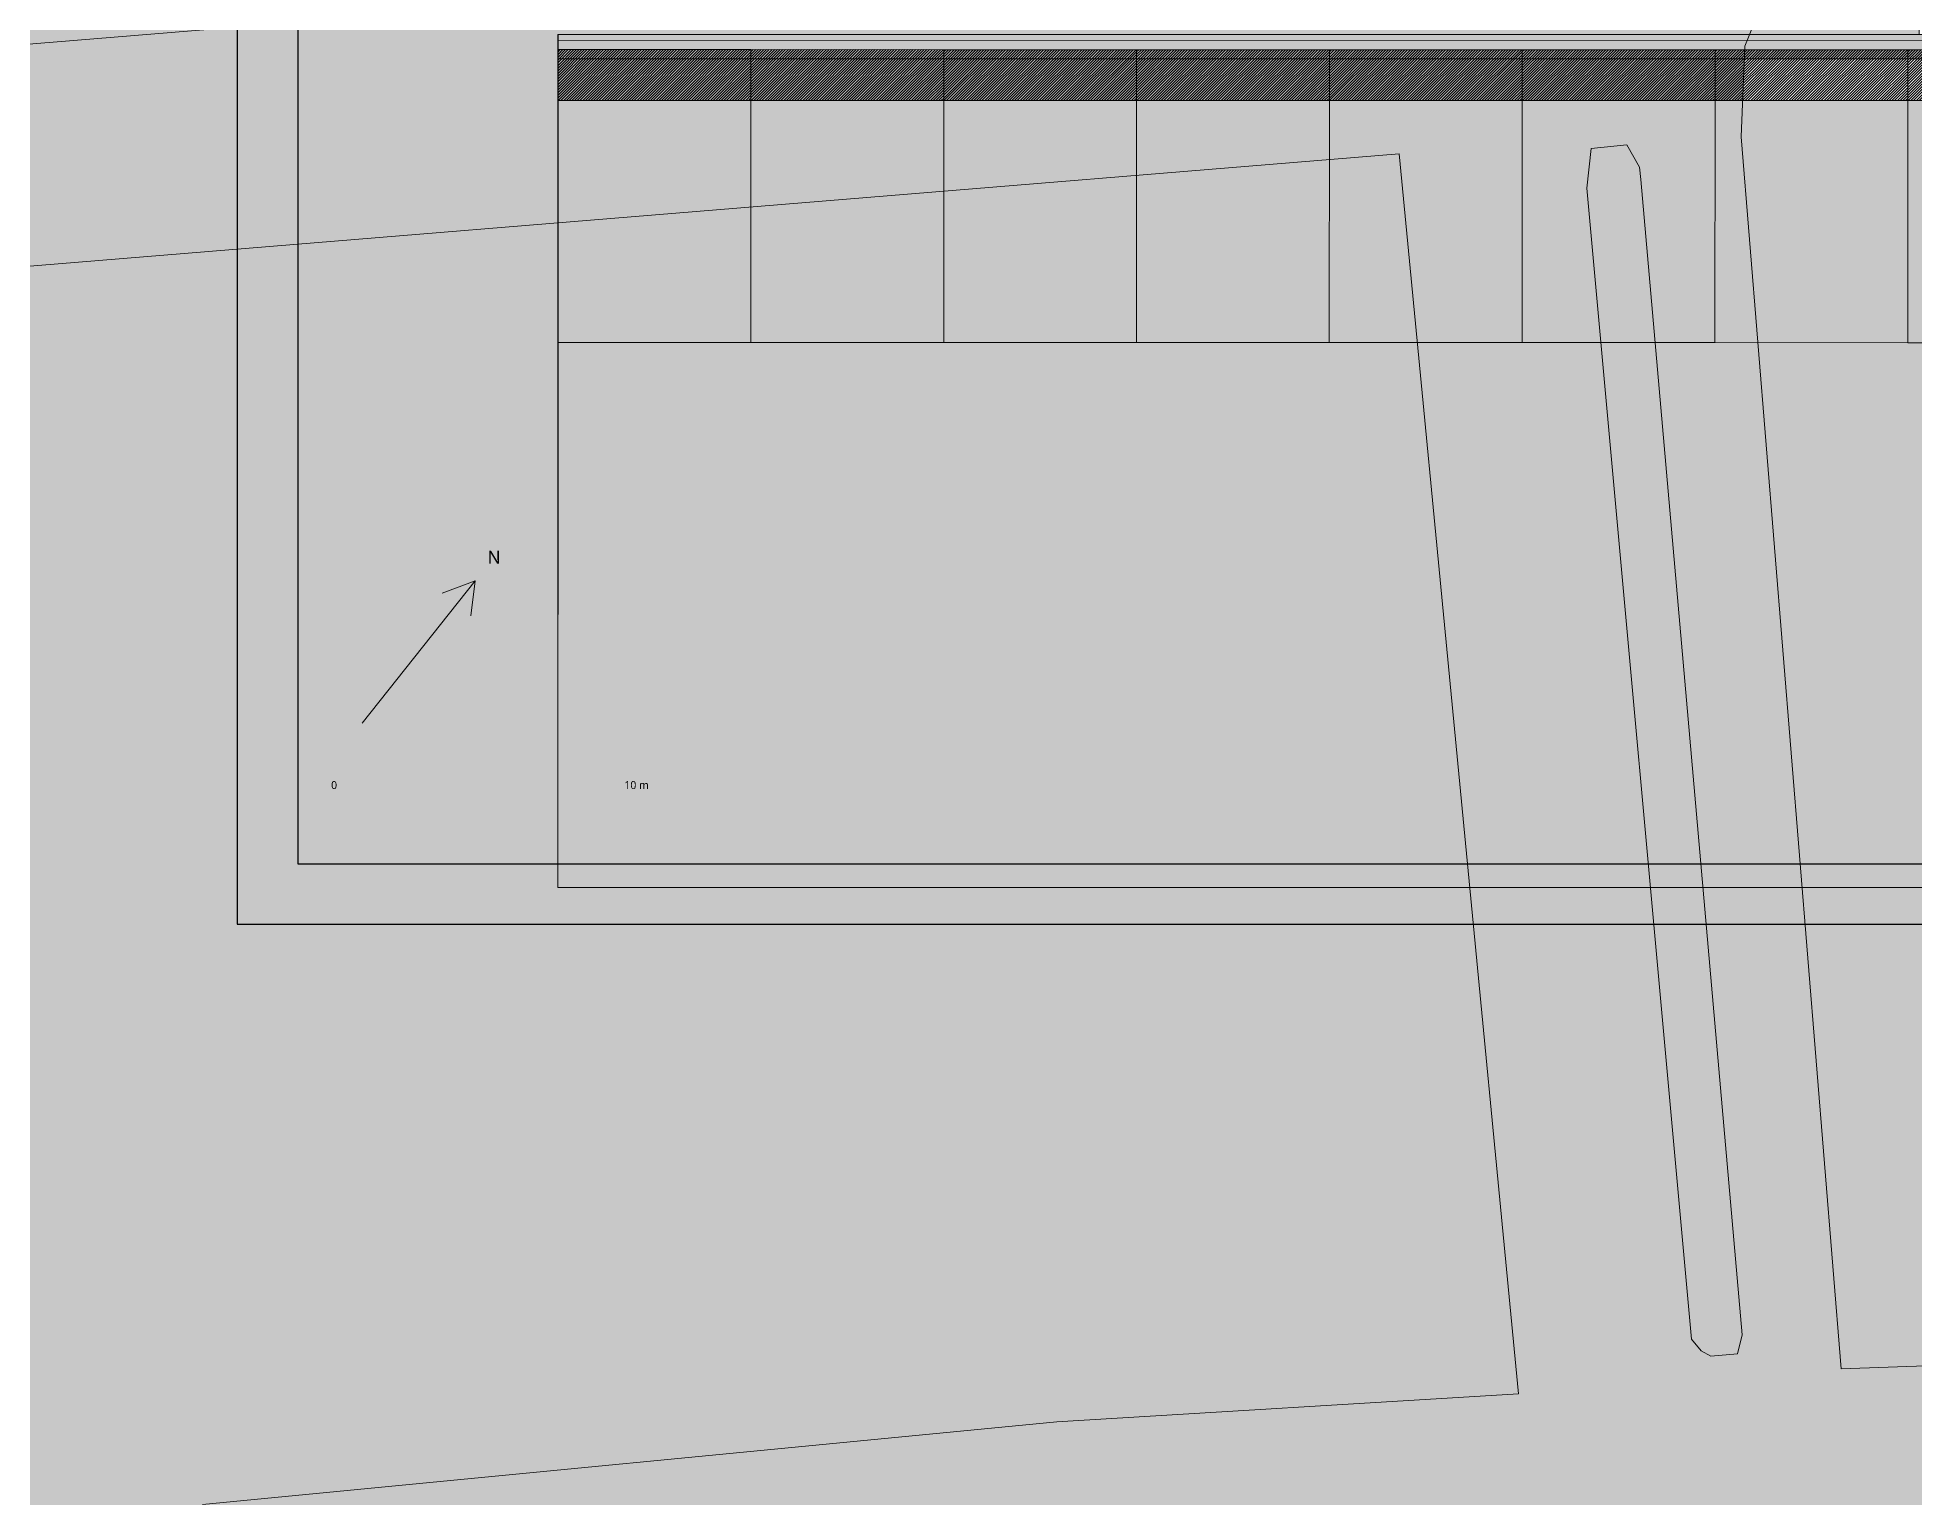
# Model space of a CAD drawing. Header units: millimetres. Extents: x -146962 to 322503, y -183624 to 284367.
# Drawn here: x -6604 to 55445, y -18939 to 29302 of the extents above; entities that cross this region are included whole.
import ezdxf

# ---------------------------------------------------------------- set-up
doc = ezdxf.new("R2010")
doc.units = ezdxf.units.MM
for name, color, linetype, lineweight in [('30_敷地・外構', 8, 'Continuous', 9), ('80_図名・縮尺・方位', 7, 'Continuous', 18), ('90_図枠', 7, 'Continuous', 25)]:
    doc.layers.add(name, color=color, linetype=linetype, lineweight=lineweight)
doc.styles.add('JP', font='NotoSansCJKjp-Regular.otf')

msp = doc.modelspace()

# ---------------------------------------------------------------- hatches: boundary and pattern name
at = {"layer": '30_敷地・外構'}
h = msp.add_hatch(color=8, dxfattribs=at)
h.paths.add_polyline_path([(-146962, 100544), (-108820, 189230), (-89283, 219877), (-87725, 222013), (-1960, 282350), (173184, 284367), (239072, 242938), (278732, 206219), (322503, 161507), (317095, -23425), (276188, -120904), (271912, -124752), (168970, -173180), (164529, -174704), (127796, -180333), (116091, -181839), (95830, -183624), (64542, -179082), (39436, -174835), (16841, -169718), (9303, -167782), (-59261, -128453), (-89342, -103738), (-132033, -30896), (-136480, -13512), (-141643, 9224), (-142349, 13012)])
h.paths.add_polyline_path([(85595, 85407), (55599, 41400), (55600, 29403), (10600, 29406), (10598, 1220), (163596, 1211), (163597, 29397), (118597, 29399), (118601, 85402)], flags=0)
h = msp.add_hatch(color=8, dxfattribs=at)
h.paths.add_polyline_path([(-122840, 122342), (-124832, 122200), (-125382, 127185), (-119143, 127611), (-110204, 126060), (-101386, 139829), (-111815, 146871), (-125387, 127191), (-128303, 127483), (-112865, 149880), (-97949, 139821), (-106558, 126363), (-96155, 124558), (-84181, 143578), (-81225, 142196), (-92705, 123956), (-85846, 122758), (-73839, 118944), (-70247, 120728), (-33699, 176217), (-24629, 169820), (-24100, 170888), (-27029, 174727), (-57116, 196500), (-72067, 207856), (-85148, 217060), (-84173, 218398), (-71137, 209025), (-56225, 197700), (-26154, 175940), (-20805, 169526), (-15970, 162255), (-12465, 158611), (-6134, 155824), (3424, 152451), (17670, 141847), (27443, 134457), (31782, 127735), (35710, 124737), (44841, 118867), (53137, 112269), (69058, 98454), (76931, 96076), (84316, 96975), (105584, 97704), (108980, 99628), (111620, 98947), (128503, 110998), (139073, 119227), (141070, 121111), (142079, 120500), (153772, 135698), (164346, 148204), (186381, 173802), (201679, 193130), (206641, 199176), (222524, 219930), (233590, 234002), (233380, 235652), (233479, 239339), (236017, 238953), (239434, 235443), (244858, 229058), (246428, 227145), (247785, 225733), (250143, 223717), (257187, 217859), (260140, 215050), (266581, 208738), (268525, 207422), (269565, 206786), (273555, 203995), (275243, 202635), (273766, 200330), (249472, 171828), (244460, 168467), (219590, 134888), (219281, 130289), (222309, 127382), (218328, 122378), (201013, 135474), (205076, 139748), (209934, 136395), (214219, 137154), (239075, 170297), (245309, 174359), (262141, 194027), (264348, 196656), (264229, 202071), (260868, 200548), (254364, 197480), (239220, 189107), (237483, 188497), (235341, 188181), (232949, 188066), (226535, 188210), (218404, 187803), (215398, 187511), (203373, 188731), (197600, 180155), (208370, 176073), (207498, 173759), (196008, 178107), (167764, 145281), (157252, 132853), (148185, 121295), (146164, 118673), (139513, 111902), (132794, 105977), (126709, 101170), (116615, 94169), (117216, 92845), (224067, 96365), (282091, 96336), (282085, 91837), (240329, 91869), (237220, 88796), (231844, 89407), (229114, 91872), (224145, 91875), (162162, 89837), (118595, 88297), (118595, 85402), (85595, 85407), (55599, 41400), (55599, 41185), (50893, 31639), (49834, 29018), (49720, 26021), (53022, -14688), (60478, -14422), (115138, -13511), (181453, -12083), (276538, -9682), (281614, -9606), (282929, -20581), (297016, -54962), (193104, -65584), (200361, -105231), (160998, -112555), (160161, -111647), (154190, -113445), (158337, -127436), (163073, -143732), (181853, -141520), (205595, -139015), (210124, -137839), (211550, -143661), (206667, -144936), (182518, -147474), (139395, -153205), (83173, -161461), (44137, -168144), (40406, -169927), (39608, -168897), (39070, -161841), (42125, -161348), (68065, -156897), (70645, -152915), (66737, -133729), (64071, -132402), (26005, -137992), (24370, -139710), (28757, -161918), (24809, -162567), (19137, -133831), (8512, -91546), (28215, -85921), (53537, -79663), (55226, -77298), (49956, -51470), (48593, -51027), (9510, -63985), (-19962, -72602), (-21528, -75423), (-6279, -135803), (-3999, -137744), (7150, -135421), (8162, -140310), (-6567, -143375), (-10374, -144379), (-11854, -139604), (-10624, -136902), (-26629, -73581), (-48815, -79462), (-49837, -81182), (-40029, -120653), (-44856, -121939), (-56410, -124323), (-57251, -121436), (-45576, -119031), (-56089, -76730), (-39531, -72346), (-37923, -68894), (-46709, -35631), (-102000, -43658), (-105929, -33122), (-46872, -24546), (-1154, -19167), (27095, -16439), (42358, -15519), (38408, 25464), (-22859, 20441), (-23717, 21532), (-60469, 18590), (-102973, 14487), (-124083, 12096), (-119214, -9343), (-114511, -27726), (-127364, -28973), (-131620, -12338), (-136746, 10236), (-137373, 13602), (-126279, 19582), (-125070, 17897), (-123155, 16402), (-105268, 18774), (-104118, 19689), (-93960, 78887), (-95519, 80946), (-111933, 83204), (-124616, 83581), (-136706, 82580), (-139787, 86332), (-124722, 87569), (-111598, 87186), (-94975, 84902), (-92612, 86731), (-87794, 114846), (-89223, 117261)])
h.paths.add_polyline_path([(225182, -56783), (284989, -50673), (287562, -46378), (277941, -22905), (275078, -20717), (216863, -22176), (215664, -23104), (222063, -54340)], flags=0)
h.paths.add_polyline_path([(145209, -145838), (157735, -144361), (152794, -129298), (148705, -115096), (137911, -118346), (143251, -144536)], flags=0)
h.paths.add_polyline_path([(136284, -110372), (138299, -112052), (159905, -106658), (191999, -100688), (193135, -99034), (190969, -87200), (189289, -86594), (135556, -97036), (133840, -98421)], flags=0)
h.paths.add_polyline_path([(195030, -59862), (216356, -57682), (217593, -54905), (211268, -24011), (208840, -22386), (186398, -22950), (184934, -24919), (191038, -56316)], flags=0)
h.paths.add_polyline_path([(132544, -92039), (134797, -93114), (188522, -82666), (189881, -81278), (187580, -68699), (185199, -67623), (131889, -79028), (130194, -80532)], flags=0)
h.paths.add_polyline_path([(102465, -104937), (111199, -148494), (113544, -150947), (137191, -147470), (138854, -145428), (122666, -66131), (119622, -64605), (97267, -69109), (95375, -71198)], flags=0)
h.paths.add_polyline_path([(128809, -73747), (131053, -75123), (184162, -63762), (186036, -61148), (183557, -50881), (180348, -48904), (128824, -59813), (126498, -62400)], flags=0)
h.paths.add_polyline_path([(63486, -77828), (78685, -152327), (83334, -155386), (105358, -152150), (107284, -149246), (98548, -105738), (91864, -73932), (87711, -71038), (65111, -75591)], flags=0)
h.paths.add_polyline_path([(118963, -25496), (124624, -53258), (126594, -54159), (180534, -42733), (181967, -41045), (179057, -26066), (176230, -23190), (120221, -24398)], flags=0)
h.paths.add_polyline_path([(58587, -53819), (61407, -67641), (63929, -69711), (118434, -58732), (120711, -56529), (118285, -44668), (115794, -43121), (60393, -51483)], flags=0)
h.paths.add_polyline_path([(46736, -85456), (43965, -88200), (52258, -127447), (55020, -128685), (63345, -127459), (64954, -125018), (56893, -85496), (54498, -83540)], flags=0)
h.paths.add_polyline_path([(14943, -96639), (20401, -118372), (22056, -124774), (23707, -131518), (25271, -133057), (46385, -129954), (48360, -125912), (40545, -88924), (37345, -87786), (29246, -89790), (17168, -93231)], flags=0)
h.paths.add_polyline_path([(54429, -33440), (56958, -45829), (59129, -47633), (115195, -39174), (116670, -36741), (114493, -26063), (112866, -24538), (61344, -25405)], flags=0)
h.paths.add_polyline_path([(235372, 230630), (225283, 217786), (209376, 197000), (205162, 190545), (215404, 189519), (218263, 189788), (226506, 190208), (232928, 190057), (235150, 190168), (237005, 190443), (238395, 190936), (253419, 199238), (260834, 203051), (264164, 204698), (264130, 206248), (257712, 212542), (254863, 215242), (247889, 221045), (245375, 223185), (243808, 224829), (242180, 226814), (238965, 230598)], flags=0)
h.paths.add_polyline_path([(40154, -26667), (27953, -27402), (5, -30088), (-41705, -35004), (-33405, -66437), (-29267, -69320), (-13378, -65474), (8112, -59196), (24963, -54124), (48878, -46196), (46431, -34216)], flags=0)
h.paths.add_polyline_path([(49749, -13568), (46401, 24617), (46356, 25022), (45934, 25762), (44759, 25638), (44615, 24324), (48074, -13712), (48399, -14089), (48716, -14273), (49597, -14189)], flags=0)
h.paths.add_polyline_path([(13313, 83539), (-11020, 81543), (-51867, 87357), (-49675, 101276), (-51862, 105662), (-80080, 114639), (-83002, 113216), (-98348, 23771), (-95271, 21401), (-67295, 24104), (-63732, 28825), (-58422, 59546), (-27098, 57308), (-23877, 56700), (-21883, 54553), (-22150, 52965), (-25677, 30137), (-23458, 27732), (20413, 31336), (31852, 33878), (45490, 35375), (47009, 38229), (50204, 43610), (51949, 46385), (57490, 53765), (66058, 64695), (66380, 65742), (67278, 67060), (66870, 67338), (66891, 67407), (64467, 69581), (76437, 85728), (72211, 88864), (70767, 90241), (69882, 90594), (68035, 91964), (67671, 91474), (65362, 92394), (54375, 101925), (50712, 100952), (39311, 81961)], flags=0)
h.paths.add_polyline_path([(12444, 134254), (-8795, 105401), (-11563, 90338), (-9670, 87668), (13248, 89539), (36045, 88158), (47154, 106671), (46396, 108693), (40761, 113176), (31691, 119010), (26565, 122909), (22234, 129625), (15465, 134741)], flags=0)
h.paths.add_polyline_path([(-26436, 51409), (-28724, 53421), (-53473, 55192), (-55383, 53692), (-59796, 28142), (-57139, 25019), (-32200, 27021), (-29883, 29065)], flags=0)
h.paths.add_polyline_path([(-17578, 90718), (-14442, 107850), (7616, 137814), (5557, 142137), (90, 146204), (-9026, 149430), (-12217, 147378), (-42765, 106598), (-44666, 94551), (-42881, 92133), (-20518, 88952)], flags=0)
h.paths.add_polyline_path([(-67942, 117884), (-67357, 116880), (-50453, 111510), (-44925, 114539), (-13829, 156074), (-19709, 162068), (-31002, 170041), (-33951, 169484)], flags=0)
at = {"layer": '30_敷地・外構', "true_color": 0xd8d4cc}
for points in [[(67603, 29399), (67603, 29199), (10603, 29203), (10603, 29403)], [(67603, 29199), (67603, 28599), (10603, 28603), (10603, 29203)]]:
    msp.add_hatch(color=8, dxfattribs=at).paths.add_polyline_path(points)
at = {"layer": '30_敷地・外構', "true_color": 0xbdb6aa}
h = msp.add_hatch(dxfattribs=at)
h.set_pattern_fill('ANSI31', scale=20)
h.paths.add_polyline_path([(10603, 27223), (10603, 28603), (10603, 28903), (16978, 28903), (16978, 27223)])
h = msp.add_hatch(dxfattribs=at)
h.set_pattern_fill('ANSI31', scale=20)
h.paths.add_polyline_path([(23352, 27222), (16978, 27223), (16978, 28603), (16978, 28903), (23352, 28902), (23352, 28602)])
h = msp.add_hatch(dxfattribs=at)
h.set_pattern_fill('ANSI31', scale=20)
h.paths.add_polyline_path([(23352, 27222), (23352, 28902), (29727, 28902), (29727, 27222)])
h = msp.add_hatch(dxfattribs=at)
h.set_pattern_fill('ANSI31', scale=20)
h.paths.add_polyline_path([(29727, 27222), (29727, 28602), (29727, 28902), (36102, 28901), (36102, 27221)])
h = msp.add_hatch(dxfattribs=at)
h.set_pattern_fill('ANSI31', scale=20)
h.paths.add_polyline_path([(42476, 27221), (36102, 27221), (36102, 28601), (36102, 28901), (42476, 28901), (42476, 28601)])
h = msp.add_hatch(dxfattribs=at)
h.set_pattern_fill('ANSI31', scale=20)
h.paths.add_polyline_path([(48851, 27221), (42476, 27221), (42476, 28901), (48851, 28901), (48851, 28601)])
h = msp.add_hatch(dxfattribs=at)
h.set_pattern_fill('ANSI31', scale=20)
h.paths.add_polyline_path([(48851, 27221), (48851, 28901), (55226, 28900), (55225, 27220)])
h = msp.add_hatch(dxfattribs=at)
h.set_pattern_fill('ANSI31', scale=20)
h.paths.add_polyline_path([(55225, 27220), (55226, 28600), (55226, 28900), (61600, 28900), (61600, 27220)])
at = {"layer": '30_敷地・外構', "true_color": 0xdde8d0}
for points in [[(10603, 27223), (16978, 27223), (16977, 19223), (10602, 19223)], [(16978, 27223), (23352, 27222), (23352, 19222), (16977, 19223)], [(23352, 27222), (29727, 27222), (29726, 19222), (23352, 19222)], [(29727, 27222), (36102, 27221), (36101, 19221), (29726, 19222)], [(36102, 27221), (42476, 27221), (42476, 19221), (36101, 19221)], [(42476, 27221), (48851, 27221), (48850, 19221), (42476, 19221)], [(48851, 27221), (55225, 27220), (55225, 19220), (48850, 19221)], [(55225, 27220), (61600, 27220), (61600, 19220), (55225, 19220)]]:
    msp.add_hatch(color=8, dxfattribs=at).paths.add_polyline_path(points)
at = {"layer": '30_敷地・外構', "true_color": 0xcfe3ef}
msp.add_hatch(color=8, dxfattribs=at).paths.add_polyline_path([(163594, 19214), (163593, 1214), (10601, 1223), (10602, 19223)])
msp.add_hatch(color=8, dxfattribs=at).paths.add_polyline_path([(163594, 19214), (163593, 1214), (10601, 1223), (10602, 19223)])

# ---------------------------------------------------------------- linework, layer by layer
at = {"layer": '30_敷地・外構'}
for points in [[(224145, 91875), (162162, 89837), (118595, 88297), (118595, 85402), (85595, 85407), (55599, 41400), (55599, 41185), (50893, 31639), (49834, 29018), (49720, 26021), (53022, -14688), (60478, -14422), (115138, -13511), (181453, -12083)], [(-23458, 27732), (20413, 31336), (31852, 33878), (45490, 35375), (47009, 38229), (50204, 43610), (51949, 46385), (57490, 53765), (66058, 64695), (66380, 65742), (67278, 67060), (66870, 67338), (66891, 67407), (64467, 69581), (76437, 85728), (72211, 88864)], [(85595, 85407), (55599, 41400), (55600, 29403), (10600, 29406), (10598, 1220), (163596, 1211), (163597, 29397), (118597, 29399), (118601, 85402), (85595, 85407)], [(67603, 29399), (67603, 29199), (10603, 29203), (10603, 29403), (67603, 29399)], [(67603, 29199), (67603, 28599), (10603, 28603), (10603, 29203), (67603, 29199)], [(10603, 27223), (10603, 28603), (10603, 28903), (16978, 28903), (16978, 27223), (10603, 27223)], [(23352, 27222), (16978, 27223), (16978, 28603), (16978, 28903), (23352, 28902), (23352, 28602), (23352, 27222)], [(23352, 27222), (23352, 28902), (29727, 28902), (29727, 27222), (23352, 27222)], [(29727, 27222), (29727, 28602), (29727, 28902), (36102, 28901), (36102, 27221), (29727, 27222)], [(42476, 27221), (36102, 27221), (36102, 28601), (36102, 28901), (42476, 28901), (42476, 28601), (42476, 27221)], [(48851, 27221), (42476, 27221), (42476, 28901), (48851, 28901), (48851, 28601), (48851, 27221)], [(48851, 27221), (48851, 28901), (55226, 28900), (55225, 27220), (48851, 27221)], [(55225, 27220), (55226, 28600), (55226, 28900), (61600, 28900), (61600, 27220), (55225, 27220)], [(10603, 27223), (16978, 27223), (16977, 19223), (10602, 19223), (10603, 27223)], [(16978, 27223), (23352, 27222), (23352, 19222), (16977, 19223), (16978, 27223)], [(23352, 27222), (29727, 27222), (29726, 19222), (23352, 19222), (23352, 27222)], [(29727, 27222), (36102, 27221), (36101, 19221), (29726, 19222), (29727, 27222)], [(36102, 27221), (42476, 27221), (42476, 19221), (36101, 19221), (36102, 27221)], [(42476, 27221), (48851, 27221), (48850, 19221), (42476, 19221), (42476, 27221)], [(48851, 27221), (55225, 27220), (55225, 19220), (48850, 19221), (48851, 27221)], [(55225, 27220), (61600, 27220), (61600, 19220), (55225, 19220), (55225, 27220)], [(-1154, -19167), (27095, -16439), (42358, -15519), (38408, 25464), (-22859, 20441), (-23717, 21532), (-60469, 18590), (-102973, 14487), (-124083, 12096), (-119214, -9343), (-114511, -27726)], [(49749, -13568), (46401, 24617), (46356, 25022), (45934, 25762), (44759, 25638), (44615, 24324), (48074, -13712), (48399, -14089), (48716, -14273), (49597, -14189), (49749, -13568)], [(163594, 19214), (163593, 1214), (10601, 1223), (10602, 19223), (163594, 19214)], [(163594, 19214), (163593, 1214), (10601, 1223), (10602, 19223), (163594, 19214)]]:
    msp.add_lwpolyline(points, dxfattribs=at)
at = {"layer": '80_図名・縮尺・方位'}
for points in [[(4132, 6652), (7868, 11348)], [(6775, 10939), (7868, 11348), (7715, 10192)]]:
    msp.add_lwpolyline(points, dxfattribs=at)
at = {"layer": '90_図枠'}
for points in [[(0, 0), (168200, 0), (168200, 118800), (0, 118800)], [(2000, 2000), (166200, 2000), (166200, 116800), (2000, 116800)]]:
    msp.add_lwpolyline(points, close=True, dxfattribs=at)

# ---------------------------------------------------------------- texts
at = {"layer": '80_図名・縮尺・方位', "attachment_point": 5, "style": 'JP'}
for s, insert, char_height in [('N', (8490, 12130), 423), ('0', (3200, 4600), 265), ('10 m', (13200, 4600), 264.6)]:
    msp.add_mtext(s, dxfattribs=dict(at, insert=insert, char_height=char_height))

doc.saveas('drawing.dxf')
